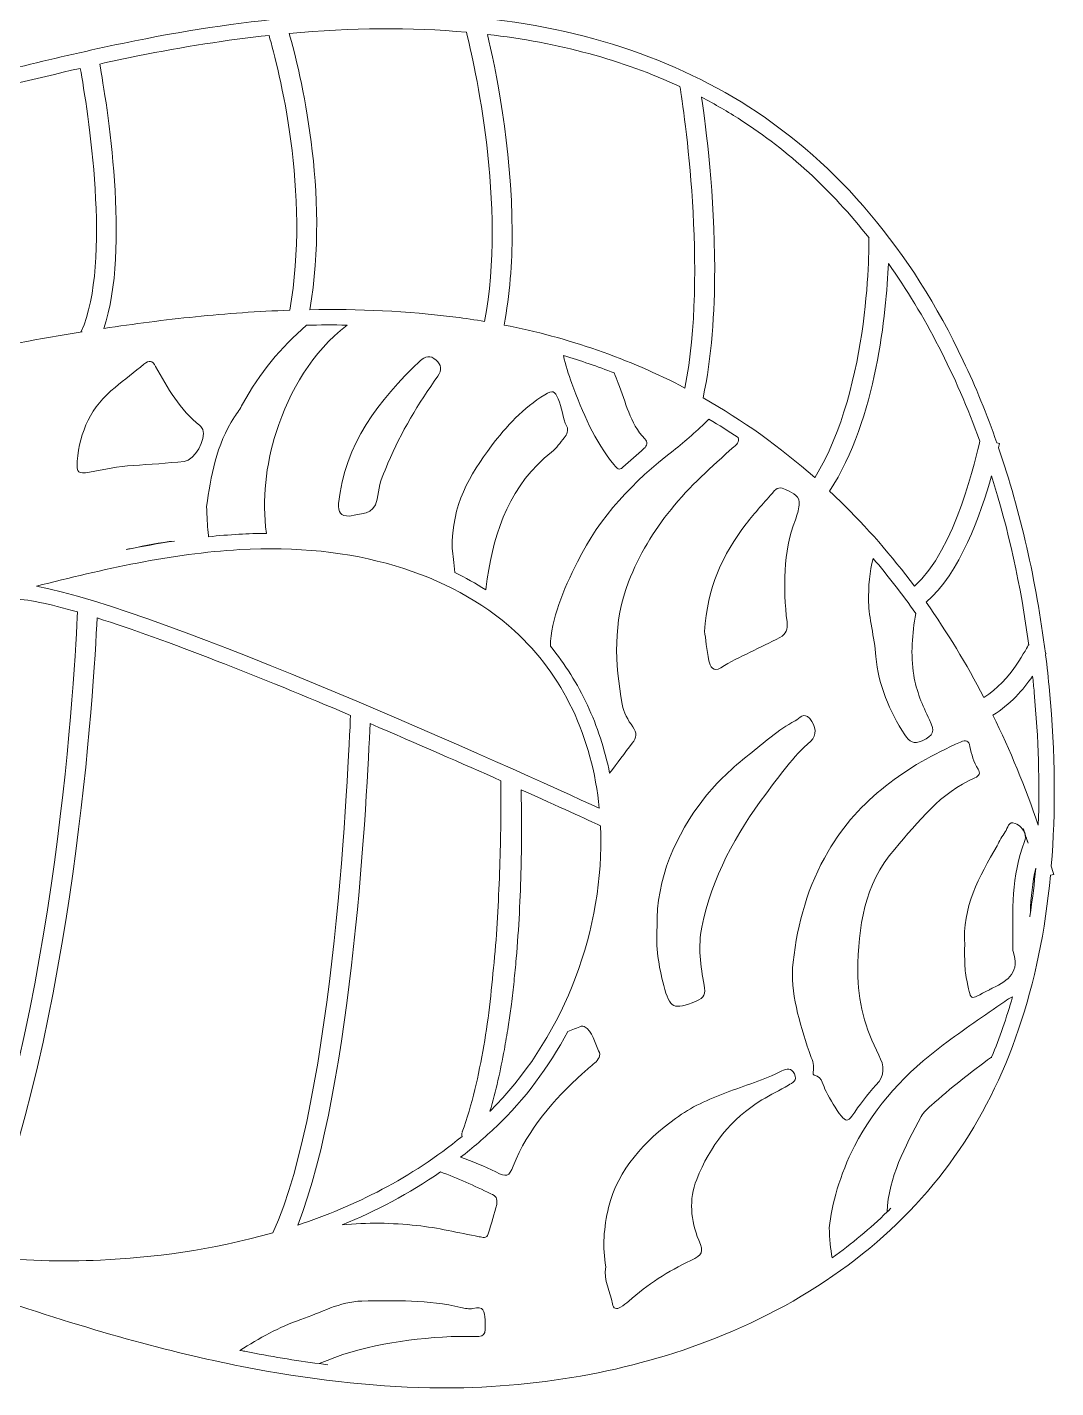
# Model space of a CAD drawing. Extents: x 786 to 2215, y -2929 to -71.
# Drawn here: x 1731 to 2215, y -1868 to -1228 of the extents above; entities that cross this region are included whole.
import ezdxf

# ---------------------------------------------------------------- set-up
doc = ezdxf.new("R2010")
doc.units = 0
doc.header["$MEASUREMENT"] = 0
doc.layers.add('Layer 1', color=7, linetype='Continuous')

# ---------------------------------------------------------------- blocks, each defined once
blk = doc.blocks.new('block 2')
at = {"layer": 'Layer 1', "lineweight": 0}
for points, knots in [([(2212.38, -1540.5), (2211.85, -1534.79), (2211.24, -1529.1), (2210.53, -1523.45), (2210.53, -1523.43), (2210.53, -1523.43), (2210.53, -1523.42), (2210.66, -1523.15), (2210.74, -1522.98), (2210.78, -1522.91), (2210.78, -1522.91), (2210.44, -1522.74), (2210.44, -1522.74), (2208.29, -1505.78), (2205.37, -1489.13), (2201.68, -1472.97), (2197.99, -1456.82), (2193.55, -1441.14), (2188.4, -1426.14), (2188.65, -1424.99), (2188.8, -1424.26), (2188.84, -1424.03), (2188.84, -1424.03), (2187.58, -1423.78), (2187.58, -1423.78), (2182.89, -1410.33), (2177.62, -1397.43), (2171.81, -1385.18), (2147.06, -1333), (2113.09, -1292.8), (2070.84, -1265.7), (2032.15, -1240.9), (1985.15, -1226.41), (1931.11, -1222.63), (1886.88, -1219.55), (1836.68, -1223.59), (1781.9, -1234.65), (1751.09, -1240.88), (1720.04, -1248.7), (1690, -1256.26), (1666.38, -1262.22), (1642.45, -1268.23), (1618.33, -1273.56), (1618.33, -1273.56), (1627.97, -1180.54), (1627.97, -1180.54), (1674.06, -1181.06), (1720.99, -1176.71), (1765.79, -1163.22), (1809.64, -1150.02), (1849.82, -1127.45), (1881.99, -1097.93), (1889.88, -1090.72), (1897.16, -1083.14), (1903.83, -1075.28), (1919.04, -1076.34), (1929.44, -1076.64), (1930.95, -1076.68), (1932.86, -1076.75), (1934.76, -1075.94), (1936.07, -1074.49), (1937.37, -1073.03), (1937.98, -1071.09), (1937.73, -1069.16), (1937.3, -1065.92), (1936.8, -1062.66), (1936.23, -1059.44), (1934.83, -1051.62), (1932.98, -1043.87), (1930.67, -1036.2), (1931.78, -1034.18), (1932.83, -1032.14), (1933.86, -1030.09), (1933.98, -1029.99), (1934.07, -1029.91), (1934.12, -1029.87), (1934.12, -1029.87), (1934.02, -1029.75), (1934.02, -1029.75), (1940.97, -1015.77), (1946.24, -1001.27), (1949.69, -986.43), (1964.99, -920.55), (1944.61, -846.85), (1896.51, -794.09), (1851.29, -744.52), (1784.21, -714.64), (1712.44, -712.14), (1705.93, -711.91), (1699.11, -711.83), (1692.52, -711.77), (1668.15, -711.51), (1643.27, -711.23), (1622.65, -703.78), (1622.65, -703.78), (1622.65, -566.07), (1622.65, -566.07), (1642.61, -550.76), (1666.27, -540.43), (1689.15, -531.19), (1689.26, -531.23), (1689.35, -531.27), (1689.46, -531.31), (1696.58, -534.17), (1703.61, -535.43), (1710.53, -535.43), (1723.45, -535.43), (1735.95, -531), (1747.79, -524.26), (1747.96, -524.29), (1748.12, -524.33), (1748.3, -524.36), (1748.3, -524.36), (1748.38, -523.92), (1748.38, -523.92), (1767.15, -513.08), (1784.25, -496.46), (1798.65, -482.45), (1806.15, -475.16), (1813.25, -468.26), (1819.52, -463.16), (1829.63, -454.93), (1840.73, -447.95), (1852.49, -440.56), (1875.94, -425.82), (1900.2, -410.58), (1920.75, -383.06), (1929.28, -371.63), (1932.25, -359.94), (1929.56, -348.32), (1925.95, -332.74), (1912.99, -320.97), (1903.68, -314.27), (1904.54, -313.71), (1905.4, -313.16), (1906.29, -312.65), (1909.57, -310.62), (1913.06, -308.88), (1916.6, -307.19), (1923.71, -303.91), (1931.26, -301.39), (1939.02, -299.7), (1940.95, -299.18), (1942.92, -298.92), (1944.89, -298.57), (1944.89, -298.57), (1947.84, -298.05), (1947.84, -298.05), (1948.82, -297.88), (1949.82, -297.83), (1950.82, -297.71), (1951.92, -297.6), (1953.04, -297.47), (1954.15, -297.36), (1954.15, -297.36), (1954.16, -297.55), (1954.16, -297.55), (1957.38, -297.33), (1960.59, -297.08), (1963.82, -296.84), (1965.51, -296.79), (1967.2, -296.88), (1968.89, -296.92), (1970.94, -297.01), (1972.9, -297.01), (1975.01, -297.16), (1975.01, -297.16), (1987.72, -298.01), (1987.72, -298.01), (2004.67, -299.1), (2021.66, -300.08), (2038.69, -300.22), (2047.21, -300.29), (2055.74, -300.16), (2064.25, -299.45), (2072.72, -298.72), (2081.29, -297.51), (2089.23, -294.47), (2081.03, -296.69), (2072.56, -297.03), (2064.16, -296.92), (2055.76, -296.77), (2047.35, -296.07), (2038.98, -295.16), (2030.87, -294.28), (2022.77, -293.21), (2014.69, -292.02), (2023.03, -291.05), (2031.35, -289.97), (2039.65, -288.69), (2039.65, -288.69), (2046.7, -287.55), (2046.7, -287.55), (2046.7, -287.55), (2053.75, -286.22), (2053.75, -286.22), (2056.09, -285.75), (2058.41, -285.19), (2060.74, -284.67), (2063.05, -284.12), (2065.34, -283.41), (2067.62, -282.78), (2065.26, -283.14), (2062.95, -283.59), (2060.59, -283.87), (2058.22, -284.11), (2055.88, -284.4), (2053.52, -284.6), (2053.52, -284.6), (2046.42, -285.12), (2046.42, -285.12), (2046.42, -285.12), (2039.33, -285.46), (2039.33, -285.46), (2029.85, -285.82), (2020.36, -285.96), (2010.88, -285.94), (2001.4, -285.91), (1991.92, -285.76), (1982.44, -285.52), (1978.94, -285.43), (1975.44, -285.32), (1971.95, -285.2), (1971.25, -285.12), (1970.54, -285.03), (1969.86, -284.94), (1967.66, -284.66), (1965.47, -284.28), (1963.24, -284.22), (1963.24, -284.22), (1956.59, -283.81), (1956.59, -283.81), (1954.36, -283.75), (1952.14, -283.81), (1949.9, -283.81), (1948.78, -283.83), (1947.66, -283.78), (1946.55, -283.86), (1946.55, -283.86), (1943.2, -284.1), (1943.2, -284.1), (1940.97, -284.27), (1938.72, -284.36), (1936.51, -284.71), (1927.57, -285.75), (1918.69, -287.73), (1910.08, -290.69), (1905.79, -292.22), (1901.51, -293.86), (1897.36, -295.88), (1895.39, -296.77), (1893.47, -297.8), (1891.54, -298.85), (1891.45, -298.54), (1891.35, -298.24), (1891.26, -297.92), (1890.34, -294.86), (1889.41, -291.74), (1888.46, -288.53), (1884.32, -274.35), (1876.71, -265.08), (1865.82, -260.97), (1842.81, -252.26), (1813.93, -270.24), (1812.72, -271.01), (1812.72, -271.01), (1812.37, -271.22), (1812.37, -271.22), (1812.37, -271.22), (1812.09, -271.52), (1812.09, -271.52), (1796.88, -286.71), (1763.94, -293.25), (1742.41, -295.96), (1742.41, -295.96), (1742.13, -295.35), (1742.13, -295.35), (1741.55, -295.63), (1740.97, -295.92), (1740.4, -296.21), (1730.89, -297.35), (1723.97, -297.72), (1722.45, -297.79), (1675.04, -291.19), (1642.99, -303.98), (1622.65, -318.74), (1622.65, -318.74), (1622.65, -255.84), (1622.65, -255.84), (1641.74, -248.09), (1657.55, -235.76), (1667.34, -220.62), (1671.6, -214.03), (1672.88, -208.31), (1671.24, -203.13), (1669.59, -197.87), (1665.32, -194.42), (1660.16, -191.68), (1660.16, -191.68), (1660.2, -191.6), (1660.2, -191.6), (1659.87, -191.42), (1658.25, -190.63), (1655.48, -189.44), (1653.75, -188.69), (1651.99, -187.98), (1650.24, -187.27), (1647.22, -186.05), (1644.11, -184.78), (1641.42, -183.41), (1619.66, -172.26), (1613.37, -152.6), (1606.89, -126.05), (1597.53, -87.77), (1559.91, -72.47), (1527.82, -70.9), (1527.82, -70.9), (1527.57, -70.88), (1527.57, -70.88), (1527.57, -70.88), (1527.32, -70.9), (1527.32, -70.9), (1495.23, -72.47), (1457.61, -87.77), (1448.25, -126.05), (1441.77, -152.6), (1435.48, -172.26), (1413.73, -183.41), (1411.04, -184.78), (1407.92, -186.05), (1404.9, -187.27), (1403.14, -187.98), (1401.37, -188.69), (1399.64, -189.45), (1396.88, -190.64), (1395.27, -191.44), (1394.94, -191.6), (1394.94, -191.6), (1394.98, -191.68), (1394.98, -191.68), (1389.83, -194.42), (1385.55, -197.87), (1383.9, -203.13), (1382.26, -208.31), (1383.54, -214.03), (1387.8, -220.62), (1397.59, -235.76), (1413.41, -248.09), (1432.49, -255.84), (1432.49, -255.84), (1432.49, -480.26), (1432.49, -480.26), (1420.28, -494.49), (1408.99, -509.66), (1399.01, -525.82), (1372.04, -569.55), (1357.8, -618.07), (1356.76, -664.35), (1356.76, -664.35), (1356.07, -664.88), (1356.07, -664.88), (1356.17, -665), (1356.4, -665.3), (1356.75, -665.72), (1356.4, -686.11), (1358.62, -706.04), (1363.44, -724.92), (1363.5, -725.14), (1363.56, -725.35), (1363.61, -725.56), (1367.84, -741.87), (1373.98, -757.4), (1382.13, -771.71), (1389.24, -784.21), (1397.54, -795.52), (1406.64, -805.75), (1397.89, -810.17), (1389.2, -815.43), (1382.13, -822.75), (1374.58, -830.58), (1371.16, -841.87), (1371.94, -856.3), (1372.14, -859.92), (1372.54, -863.51), (1372.93, -866.96), (1373.36, -870.66), (1373.75, -874.15), (1373.9, -877.63), (1373.93, -878.3), (1373.9, -878.82), (1373.83, -879.19), (1373.62, -879.13), (1373.36, -879.03), (1373.02, -878.9), (1344.09, -866.73), (1316.31, -845.11), (1298.76, -821.07), (1298.48, -820.69), (1298.15, -820.17), (1297.78, -819.57), (1295.28, -815.68), (1291.49, -809.78), (1285.48, -808.89), (1282.52, -808.45), (1279.56, -809.34), (1277.14, -811.4), (1273.93, -814.15), (1272.91, -818), (1272.36, -820.07), (1267.57, -838.17), (1265.73, -856.77), (1266.87, -875.42), (1243.59, -889.01), (1217.31, -905.32), (1194.27, -927.05), (1153.59, -965.38), (1127.53, -1011.16), (1118.92, -1059.44), (1118.34, -1062.65), (1117.84, -1065.91), (1117.41, -1069.16), (1117.16, -1071.09), (1117.77, -1073.03), (1119.08, -1074.49), (1120.38, -1075.94), (1122.24, -1076.75), (1124.2, -1076.68), (1125.51, -1076.64), (1133.34, -1076.42), (1145.15, -1075.7), (1115.65, -1128.45), (1103.38, -1189.93), (1111.81, -1248.65), (1119.9, -1305.1), (1147.09, -1359.27), (1190.47, -1405.27), (1192.2, -1407.12), (1193.99, -1408.95), (1195.77, -1410.77), (1181.26, -1407.46), (1143.18, -1400.59), (1094.16, -1405.74), (1057.96, -1409.56), (1023.39, -1419.23), (991.44, -1434.49), (960.57, -1449.23), (932.1, -1469.21), (906.5, -1494.13), (906.5, -1494.13), (903.92, -1493.87), (903.92, -1493.87), (903.88, -1494.15), (903.78, -1495.19), (903.66, -1496.91), (897.13, -1503.41), (890.79, -1510.22), (884.64, -1517.36), (855.72, -1550.95), (833.09, -1587.06), (817.21, -1624.47), (817.21, -1624.47), (814.67, -1624.6), (814.67, -1624.6), (814.69, -1624.97), (814.78, -1626.7), (815.09, -1629.57), (793.75, -1681.96), (785.56, -1736.77), (791.67, -1790.65), (793.33, -1805.42), (796.06, -1820.03), (799.82, -1834.42), (799.82, -1834.42), (798.78, -1835.35), (798.78, -1835.35), (798.82, -1835.41), (799.46, -1836.1), (800.58, -1837.28), (809.14, -1868.91), (822.69, -1899.54), (841, -1928.84), (859.31, -1958.13), (882.37, -1986.08), (909.99, -2012.35), (909.99, -2012.35), (909.19, -2013.84), (909.19, -2013.84), (909.55, -2014.03), (911.36, -2015), (914.4, -2016.49), (921.88, -2023.44), (929.69, -2030.29), (937.82, -2036.98), (945.94, -2043.69), (954.38, -2050.26), (963.14, -2056.7), (1009.24, -2090.62), (1060.86, -2115.49), (1117.54, -2131.18), (1117.54, -2131.18), (1117.65, -2133.04), (1117.65, -2133.04), (1118, -2133.01), (1119.78, -2132.91), (1122.79, -2132.6), (1122.8, -2132.6), (1122.82, -2132.61), (1122.83, -2132.61), (1169.43, -2144.97), (1219.42, -2151.19), (1272.55, -2151.19), (1272.55, -2151.19), (1274.16, -2151.19), (1274.16, -2151.19), (1338.43, -2151.03), (1395.51, -2141.84), (1438.03, -2132.75), (1441.32, -2230.11), (1442.71, -2317.81), (1442.1, -2390.07), (1418.95, -2418.34), (1403.93, -2452.98), (1402.78, -2497.17), (1402.64, -2502.8), (1402.74, -2508.35), (1403.07, -2513.83), (1403.09, -2514.16), (1403.1, -2514.48), (1403.13, -2514.81), (1405.9, -2557.51), (1422.29, -2595.07), (1439.94, -2623.89), (1445.67, -2705.88), (1460.68, -2770.45), (1474.63, -2815.21), (1497, -2886.94), (1520.99, -2924.01), (1522.01, -2925.56), (1522.01, -2925.57), (1522.02, -2925.58), (1522.02, -2925.58), (1522.06, -2925.64), (1522.09, -2925.68), (1522.13, -2925.72), (1522.33, -2926.01), (1522.54, -2926.28), (1522.78, -2926.52), (1522.84, -2926.58), (1522.9, -2926.64), (1522.95, -2926.7), (1523.24, -2926.98), (1523.55, -2927.22), (1523.88, -2927.45), (1523.9, -2927.46), (1523.91, -2927.47), (1523.92, -2927.47), (1523.98, -2927.51), (1524.03, -2927.54), (1524.08, -2927.57), (1524.27, -2927.69), (1524.46, -2927.79), (1524.66, -2927.89), (1524.76, -2927.94), (1524.87, -2927.98), (1524.97, -2928.03), (1525.13, -2928.1), (1525.31, -2928.17), (1525.47, -2928.22), (1525.6, -2928.26), (1525.72, -2928.3), (1525.84, -2928.34), (1526, -2928.38), (1526.17, -2928.41), (1526.33, -2928.45), (1526.47, -2928.46), (1526.59, -2928.5), (1526.71, -2928.51), (1526.93, -2928.54), (1527.15, -2928.55), (1527.37, -2928.55), (1527.44, -2928.55), (1527.5, -2928.57), (1527.57, -2928.57), (1527.86, -2928.57), (1528.16, -2928.55), (1528.45, -2928.51), (1528.54, -2928.5), (1528.64, -2928.47), (1528.73, -2928.46), (1528.93, -2928.42), (1529.13, -2928.38), (1529.33, -2928.33), (1529.42, -2928.3), (1529.53, -2928.26), (1529.62, -2928.23), (1529.82, -2928.17), (1530.01, -2928.1), (1530.21, -2928.02), (1530.29, -2927.98), (1530.37, -2927.94), (1530.46, -2927.9), (1530.67, -2927.79), (1530.89, -2927.67), (1531.09, -2927.55), (1531.13, -2927.53), (1531.18, -2927.51), (1531.22, -2927.49), (1531.23, -2927.47), (1531.23, -2927.46), (1531.25, -2927.45), (1531.58, -2927.23), (1531.9, -2926.98), (1532.19, -2926.69), (1532.19, -2926.69), (1532.35, -2926.53), (1532.35, -2926.53), (1532.59, -2926.28), (1532.83, -2926), (1533.03, -2925.7), (1533.06, -2925.66), (1533.08, -2925.64), (1533.11, -2925.6), (1533.12, -2925.58), (1533.14, -2925.57), (1533.14, -2925.56), (1534.15, -2924.01), (1558.14, -2886.94), (1580.51, -2815.21), (1580.98, -2813.71), (1581.46, -2812.18), (1581.92, -2810.63), (1591.54, -2835.21), (1596.48, -2864.32), (1585.31, -2892.1), (1585.31, -2892.1), (1574.49, -2918.98), (1574.49, -2918.98), (1574.49, -2918.98), (1591.59, -2895.58), (1591.59, -2895.58), (1620.56, -2855.91), (1613.64, -2801.05), (1597.5, -2762.94), (1596.9, -2761.51), (1596.28, -2760.1), (1595.64, -2758.69), (1610.46, -2693.45), (1621.95, -2604.9), (1616, -2496.3), (1614.57, -2470.34), (1613.64, -2439.9), (1613.2, -2405.64), (1635.45, -2395.75), (1657.45, -2388.12), (1676.58, -2382.05), (1696.7, -2375.67), (1718, -2370.53), (1738.62, -2365.56), (1770.16, -2357.97), (1802.78, -2350.12), (1832.69, -2337.48), (1861.59, -2325.26), (1890.24, -2306.28), (1915.36, -2282.89), (1915.36, -2282.89), (1915.41, -2282.83), (1915.41, -2282.83), (1916.04, -2282.5), (1916.67, -2282.18), (1917.28, -2281.85), (1917.28, -2281.85), (1917, -2281.36), (1917, -2281.36), (1923.38, -2275.35), (1929.53, -2269.04), (1935.39, -2262.49), (1992.91, -2198.16), (2003.02, -2117.09), (1964.75, -2044.13), (1964.75, -2044.13), (1964.75, -2044.12), (1964.73, -2044.12), (1964.79, -2043.89), (1964.81, -2043.73), (1964.83, -2043.67), (1964.83, -2043.67), (1964.47, -2043.6), (1964.47, -2043.6), (1958.97, -2033.19), (1952.48, -2022.95), (1945.01, -2012.94), (1918.96, -1978.06), (1886.69, -1949.62), (1850.34, -1928.93), (1850.34, -1928.93), (1850.34, -1928.93), (1850.33, -1928.93), (1850.29, -1928.76), (1850.26, -1928.63), (1850.25, -1928.56), (1850.25, -1928.56), (1849.86, -1928.66), (1849.86, -1928.66), (1849.86, -1928.65), (1849.85, -1928.65), (1849.85, -1928.65), (1820.89, -1912.23), (1789.32, -1900.73), (1756.25, -1894.79), (1753.09, -1894.23), (1749.93, -1893.71), (1746.78, -1893.23), (1746.23, -1893.02), (1745.53, -1892.81), (1744.69, -1892.67), (1743.84, -1892.54), (1743.09, -1892.54), (1742.5, -1892.58), (1704.93, -1887.23), (1666.58, -1887.18), (1628.25, -1889.47), (1629.94, -1859.55), (1631.72, -1830.32), (1633.56, -1802), (1634.66, -1802.29), (1635.74, -1802.56), (1636.77, -1802.82), (1640.62, -1803.8), (1644.38, -1804.09), (1648.03, -1804.38), (1651.34, -1804.63), (1654.46, -1804.87), (1657.51, -1805.61), (1659.18, -1805.99), (1660.86, -1806.43), (1662.49, -1806.91), (1662.49, -1806.91), (1662.68, -1806.26), (1662.68, -1806.26), (1662.68, -1806.26), (1662.53, -1806.91), (1662.53, -1806.91), (1673.01, -1809.8), (1683.62, -1813.92), (1693.9, -1817.9), (1700.64, -1820.51), (1707.61, -1823.21), (1714.46, -1825.53), (1761.2, -1841.32), (1797.54, -1851.42), (1832.26, -1858.28), (1863.62, -1864.49), (1892.55, -1867.76), (1920.71, -1868.32), (1923.18, -1868.36), (1925.63, -1868.39), (1928.08, -1868.39), (1974.08, -1868.39), (2019.15, -1859.83), (2058.9, -1843.5), (2104.76, -1824.67), (2142.38, -1795.65), (2167.74, -1759.56), (2192.85, -1723.81), (2207.92, -1679.51), (2212.84, -1627.25), (2212.84, -1627.25), (2214.34, -1626.84), (2214.34, -1626.84), (2213.97, -1625.55), (2213.59, -1624.25), (2213.21, -1622.98), (2215.34, -1597.34), (2215.07, -1569.84), (2212.38, -1540.5)], [0, 0, 0, 0, 1, 1, 1, 2, 2, 2, 3, 3, 3, 4, 4, 4, 5, 5, 5, 6, 6, 6, 7, 7, 7, 8, 8, 8, 9, 9, 9, 10, 10, 10, 11, 11, 11, 12, 12, 12, 13, 13, 13, 14, 14, 14, 15, 15, 15, 16, 16, 16, 17, 17, 17, 18, 18, 18, 19, 19, 19, 20, 20, 20, 21, 21, 21, 22, 22, 22, 23, 23, 23, 24, 24, 24, 25, 25, 25, 26, 26, 26, 27, 27, 27, 28, 28, 28, 29, 29, 29, 30, 30, 30, 31, 31, 31, 32, 32, 32, 33, 33, 33, 34, 34, 34, 35, 35, 35, 36, 36, 36, 37, 37, 37, 38, 38, 38, 39, 39, 39, 40, 40, 40, 41, 41, 41, 42, 42, 42, 43, 43, 43, 44, 44, 44, 45, 45, 45, 46, 46, 46, 47, 47, 47, 48, 48, 48, 49, 49, 49, 50, 50, 50, 51, 51, 51, 52, 52, 52, 53, 53, 53, 54, 54, 54, 55, 55, 55, 56, 56, 56, 57, 57, 57, 58, 58, 58, 59, 59, 59, 60, 60, 60, 61, 61, 61, 62, 62, 62, 63, 63, 63, 64, 64, 64, 65, 65, 65, 66, 66, 66, 67, 67, 67, 68, 68, 68, 69, 69, 69, 70, 70, 70, 71, 71, 71, 72, 72, 72, 73, 73, 73, 74, 74, 74, 75, 75, 75, 76, 76, 76, 77, 77, 77, 78, 78, 78, 79, 79, 79, 80, 80, 80, 81, 81, 81, 82, 82, 82, 83, 83, 83, 84, 84, 84, 85, 85, 85, 86, 86, 86, 87, 87, 87, 88, 88, 88, 89, 89, 89, 90, 90, 90, 91, 91, 91, 92, 92, 92, 93, 93, 93, 94, 94, 94, 95, 95, 95, 96, 96, 96, 97, 97, 97, 98, 98, 98, 99, 99, 99, 100, 100, 100, 101, 101, 101, 102, 102, 102, 103, 103, 103, 104, 104, 104, 105, 105, 105, 106, 106, 106, 107, 107, 107, 108, 108, 108, 109, 109, 109, 110, 110, 110, 111, 111, 111, 112, 112, 112, 113, 113, 113, 114, 114, 114, 115, 115, 115, 116, 116, 116, 117, 117, 117, 118, 118, 118, 119, 119, 119, 120, 120, 120, 121, 121, 121, 122, 122, 122, 123, 123, 123, 124, 124, 124, 125, 125, 125, 126, 126, 126, 127, 127, 127, 128, 128, 128, 129, 129, 129, 130, 130, 130, 131, 131, 131, 132, 132, 132, 133, 133, 133, 134, 134, 134, 135, 135, 135, 136, 136, 136, 137, 137, 137, 138, 138, 138, 139, 139, 139, 140, 140, 140, 141, 141, 141, 142, 142, 142, 143, 143, 143, 144, 144, 144, 145, 145, 145, 146, 146, 146, 147, 147, 147, 148, 148, 148, 149, 149, 149, 150, 150, 150, 151, 151, 151, 152, 152, 152, 153, 153, 153, 154, 154, 154, 155, 155, 155, 156, 156, 156, 157, 157, 157, 158, 158, 158, 159, 159, 159, 160, 160, 160, 161, 161, 161, 162, 162, 162, 163, 163, 163, 164, 164, 164, 165, 165, 165, 166, 166, 166, 167, 167, 167, 168, 168, 168, 169, 169, 169, 170, 170, 170, 171, 171, 171, 172, 172, 172, 173, 173, 173, 174, 174, 174, 175, 175, 175, 176, 176, 176, 177, 177, 177, 178, 178, 178, 179, 179, 179, 180, 180, 180, 181, 181, 181, 182, 182, 182, 183, 183, 183, 184, 184, 184, 185, 185, 185, 186, 186, 186, 187, 187, 187, 188, 188, 188, 189, 189, 189, 190, 190, 190, 191, 191, 191, 192, 192, 192, 193, 193, 193, 194, 194, 194, 195, 195, 195, 196, 196, 196, 197, 197, 197, 198, 198, 198, 199, 199, 199, 200, 200, 200, 201, 201, 201, 202, 202, 202, 203, 203, 203, 204, 204, 204, 205, 205, 205, 206, 206, 206, 207, 207, 207, 208, 208, 208, 209, 209, 209, 210, 210, 210, 211, 211, 211, 212, 212, 212, 213, 213, 213, 214, 214, 214, 215, 215, 215, 216, 216, 216, 217, 217, 217, 218, 218, 218, 219, 219, 219, 220, 220, 220, 221, 221, 221, 222, 222, 222, 223, 223, 223, 224, 224, 224, 225, 225, 225, 226, 226, 226, 227, 227, 227, 228, 228, 228, 229, 229, 229, 230, 230, 230, 231, 231, 231, 232, 232, 232, 233, 233, 233, 234, 234, 234, 235, 235, 235, 236, 236, 236, 237, 237, 237, 238, 238, 238, 239, 239, 239, 240, 240, 240, 241, 241, 241, 242, 242, 242, 243, 243, 243, 244, 244, 244, 245, 245, 245, 246, 246, 246, 247, 247, 247, 248, 248, 248, 249, 249, 249, 250, 250, 250, 251, 251, 251, 252, 252, 252, 253, 253, 253, 254, 254, 254, 255, 255, 255, 256, 256, 256, 257, 257, 257, 258, 258, 258, 258]), ([(1937.94, -1230.59), (1937.94, -1230.59), (1937.96, -1230.59), (1937.96, -1230.59), (1941.5, -1244.84), (1956.98, -1312.36), (1946.51, -1366.67), (1942.01, -1365.91), (1937.48, -1365.25), (1932.9, -1364.66), (1909.98, -1361.75), (1887.01, -1360.75), (1864.3, -1361.15), (1873.71, -1305.73), (1859.74, -1249.38), (1854.5, -1231.16), (1884.14, -1228.46), (1911.97, -1228.27), (1937.94, -1230.59)], [0, 0, 0, 0, 1, 1, 1, 2, 2, 2, 3, 3, 3, 4, 4, 4, 5, 5, 5, 6, 6, 6, 6]), ([(1783.33, -1241.75), (1804.67, -1237.44), (1825.26, -1234.23), (1845.04, -1232.1), (1849.57, -1247.65), (1864.71, -1306.13), (1854.78, -1361.4), (1839.86, -1361.89), (1825.06, -1362.97), (1810.44, -1364.45), (1795.83, -1365.94), (1781.41, -1367.83), (1767.24, -1369.99), (1767.24, -1369.99), (1767.23, -1369.99), (1767.23, -1369.99), (1780.04, -1332.83), (1768.63, -1263.44), (1765.34, -1245.56), (1771.35, -1244.24), (1777.34, -1242.96), (1783.33, -1241.75)], [0, 0, 0, 0, 1, 1, 1, 2, 2, 2, 3, 3, 3, 4, 4, 4, 5, 5, 5, 6, 6, 6, 7, 7, 7, 7]), ([(2038.45, -1256.2), (2040.15, -1266.76), (2051.66, -1342.61), (2040.78, -1397.99), (2014.41, -1384.18), (1986, -1374.28), (1955.68, -1368.34), (1958.41, -1354.16), (1959.47, -1339.27), (1959.47, -1324.68), (1959.47, -1284.32), (1951.34, -1246.22), (1947.81, -1231.6), (1981.27, -1235.49), (2011.52, -1243.68), (2038.45, -1256.2)], [0, 0, 0, 0, 1, 1, 1, 2, 2, 2, 3, 3, 3, 4, 4, 4, 5, 5, 5, 5]), ([(1676.17, -1267.2), (1681.37, -1265.9), (1686.57, -1264.59), (1691.77, -1263.28), (1712.9, -1257.97), (1734.54, -1252.51), (1756.22, -1247.6), (1756.22, -1247.6), (1756.22, -1247.6), (1756.23, -1247.6), (1759.56, -1266.16), (1771.29, -1338.99), (1756.69, -1371.37), (1756.69, -1371.37), (1757.11, -1371.57), (1757.11, -1371.57), (1737.01, -1374.81), (1717.5, -1378.51), (1698.79, -1382.2), (1692.37, -1383.46), (1685.93, -1384.66), (1679.5, -1385.87), (1677.55, -1386.23), (1675.61, -1386.61), (1673.66, -1386.96), (1672.03, -1387.27), (1670.39, -1387.58), (1668.75, -1387.87), (1687.98, -1345.57), (1679.16, -1284.29), (1676.16, -1267.2), (1676.17, -1267.2), (1676.17, -1267.2), (1676.17, -1267.2)], [0, 0, 0, 0, 1, 1, 1, 2, 2, 2, 3, 3, 3, 4, 4, 4, 5, 5, 5, 6, 6, 6, 7, 7, 7, 8, 8, 8, 9, 9, 9, 10, 10, 10, 11, 11, 11, 11]), ([(2048.67, -1261.23), (2054.96, -1264.49), (2061.04, -1268.02), (2066.93, -1271.8), (2089.5, -1286.28), (2109.79, -1305.01), (2127.47, -1327.35), (2127.47, -1327.35), (2127.41, -1327.35), (2127.41, -1327.35), (2127.42, -1328.06), (2128.4, -1397.28), (2101.92, -1440.17), (2101.91, -1440.16), (2101.91, -1440.16), (2101.91, -1440.16), (2085.49, -1425.66), (2067.94, -1413.14), (2049.34, -1402.64), (2053.39, -1383.62), (2054.8, -1362.37), (2054.8, -1341.99), (2054.8, -1307.54), (2050.76, -1275.58), (2048.66, -1261.23), (2048.67, -1261.23), (2048.67, -1261.23), (2048.67, -1261.23)], [0, 0, 0, 0, 1, 1, 1, 2, 2, 2, 3, 3, 3, 4, 4, 4, 5, 5, 5, 6, 6, 6, 7, 7, 7, 8, 8, 8, 9, 9, 9, 9]), ([(2179.55, -1422.92), (2179.55, -1422.92), (2179.55, -1422.93), (2179.55, -1422.93), (2178.23, -1429.15), (2168.06, -1474.38), (2148.8, -1491.25), (2138.03, -1476.82), (2126.35, -1463.43), (2113.85, -1451.24), (2112.21, -1449.64), (2110.57, -1448.07), (2108.91, -1446.52), (2130.99, -1412.04), (2135.61, -1362.28), (2136.53, -1339.42), (2153.82, -1363.76), (2168.28, -1391.81), (2179.55, -1422.92)], [0, 0, 0, 0, 1, 1, 1, 2, 2, 2, 3, 3, 3, 4, 4, 4, 5, 5, 5, 6, 6, 6, 6]), ([(1848.43, -1418.84), (1843.39, -1434.54), (1841.84, -1450.27), (1843.78, -1466.38), (1839.53, -1466.42), (1835.23, -1466.54), (1830.89, -1466.79), (1826.12, -1467.06), (1821.36, -1467.46), (1816.6, -1467.95), (1816.54, -1467.28), (1816.46, -1466.63), (1816.39, -1465.98), (1816.02, -1462.38), (1815.95, -1458.75), (1815.66, -1453.67), (1817.8, -1439.92), (1819.99, -1424.78), (1828.83, -1411.61), (1830.14, -1409.64), (1831.46, -1407.66), (1832.58, -1405.58), (1840.46, -1391), (1850.74, -1378.9), (1862.62, -1368.43), (1868.98, -1368.3), (1875.38, -1368.27), (1881.77, -1368.38), (1865.22, -1381.44), (1854.91, -1398.63), (1848.43, -1418.84)], [0, 0, 0, 0, 1, 1, 1, 2, 2, 2, 3, 3, 3, 4, 4, 4, 5, 5, 5, 6, 6, 6, 7, 7, 7, 8, 8, 8, 9, 9, 9, 10, 10, 10, 10]), ([(1916.16, -1385.22), (1918.52, -1383), (1920.98, -1382.33), (1923.67, -1384.81), (1926.16, -1387.11), (1926.44, -1389.53), (1924.48, -1392.34), (1915.43, -1405.31), (1907.09, -1418.68), (1901.02, -1433.35), (1899.21, -1437.74), (1897.12, -1442.09), (1896.56, -1446.79), (1895.28, -1457.63), (1891.63, -1456.4), (1882.86, -1458.25), (1878.82, -1458.36), (1877.39, -1456.4), (1877.81, -1452.3), (1880.77, -1424.31), (1896.63, -1403.72), (1916.16, -1385.22)], [0, 0, 0, 0, 1, 1, 1, 2, 2, 2, 3, 3, 3, 4, 4, 4, 5, 5, 5, 6, 6, 6, 7, 7, 7, 7]), ([(1781.08, -1434.43), (1774.13, -1434.87), (1767.35, -1436.36), (1760.52, -1437.56), (1755.07, -1438.52), (1754.38, -1437.91), (1754.79, -1432.44), (1755.95, -1418.43), (1761.41, -1406.6), (1772.56, -1397.68), (1777.1, -1394.04), (1781.7, -1390.45), (1786.2, -1386.74), (1788.6, -1384.75), (1790.09, -1384.89), (1791.68, -1387.82), (1797.23, -1398.1), (1803.17, -1408.15), (1812.45, -1415.67), (1813.03, -1416.15), (1813.59, -1416.82), (1813.86, -1417.51), (1815.59, -1422.13), (1810.07, -1431.96), (1805.13, -1432.5), (1797.14, -1433.38), (1789.11, -1433.93), (1781.08, -1434.43)], [0, 0, 0, 0, 1, 1, 1, 2, 2, 2, 3, 3, 3, 4, 4, 4, 5, 5, 5, 6, 6, 6, 7, 7, 7, 8, 8, 8, 9, 9, 9, 9]), ([(1983.63, -1382.7), (1991.75, -1385.13), (1999.71, -1387.86), (2007.5, -1390.89), (2008.07, -1392.46), (2008.67, -1394.05), (2009.33, -1395.63), (2012.99, -1404.62), (2014.76, -1414.54), (2021.92, -1421.88), (2023.37, -1423.38), (2023.04, -1425.1), (2021.52, -1426.47), (2018.25, -1429.44), (2014.93, -1432.37), (2011.63, -1435.3), (2009.7, -1437.02), (2008.74, -1435.7), (2007.52, -1434.19), (1998.16, -1422.8), (1992.64, -1409.52), (1987.54, -1395.83), (1985.93, -1391.49), (1984.65, -1387.11), (1983.63, -1382.7)], [0, 0, 0, 0, 1, 1, 1, 2, 2, 2, 3, 3, 3, 4, 4, 4, 5, 5, 5, 6, 6, 6, 7, 7, 7, 8, 8, 8, 8]), ([(1985.2, -1416.09), (1986.13, -1417.88), (1985.23, -1419.85), (1984, -1421.37), (1982.12, -1423.7), (1980.38, -1426.28), (1978.06, -1428.11), (1958.77, -1443.35), (1951.22, -1464.53), (1947.72, -1487.73), (1947.46, -1489.45), (1947.22, -1491.17), (1947.01, -1492.89), (1942.36, -1489.94), (1937.5, -1487.23), (1932.43, -1484.75), (1931.99, -1480.49), (1931.59, -1476.56), (1931.27, -1473.43), (1930.93, -1453.05), (1939.57, -1438.73), (1949.7, -1425.26), (1956.72, -1415.93), (1964.69, -1407.46), (1974.87, -1401.16), (1978.7, -1398.79), (1979.47, -1399.37), (1981.15, -1403.05), (1983.07, -1407.27), (1983.1, -1411.96), (1985.2, -1416.09)], [0, 0, 0, 0, 1, 1, 1, 2, 2, 2, 3, 3, 3, 4, 4, 4, 5, 5, 5, 6, 6, 6, 7, 7, 7, 8, 8, 8, 9, 9, 9, 10, 10, 10, 10]), ([(2011.28, -1546.77), (2012, -1550.71), (2013.92, -1554.24), (2016.28, -1557.41), (2018.35, -1560.19), (2018.03, -1562.46), (2016.02, -1565.07), (2012.43, -1569.76), (2008.87, -1574.48), (2005.36, -1579.24), (2003.07, -1567.9), (1999.55, -1557.15), (1994.88, -1547.13), (1990.22, -1537.12), (1984.39, -1527.85), (1977.49, -1519.5), (1977.68, -1506.53), (1983.55, -1493.14), (1990.19, -1479.76), (2000.8, -1458.41), (2016.65, -1441.85), (2035.21, -1427.5), (2041.16, -1422.9), (2046.66, -1417.82), (2052.11, -1412.68), (2056.75, -1415.43), (2061.34, -1418.32), (2065.84, -1421.34), (2066.56, -1423.41), (2065.13, -1424.53), (2063.77, -1425.73), (2053.35, -1434.91), (2043.01, -1444.22), (2034.28, -1455.07), (2025.96, -1465.4), (2019.21, -1476.46), (2014.29, -1489.11), (2006.85, -1508.32), (2007.76, -1527.33), (2011.28, -1546.77)], [0, 0, 0, 0, 1, 1, 1, 2, 2, 2, 3, 3, 3, 4, 4, 4, 5, 5, 5, 6, 6, 6, 7, 7, 7, 8, 8, 8, 9, 9, 9, 10, 10, 10, 11, 11, 11, 12, 12, 12, 13, 13, 13, 13]), ([(2202.66, -1519.02), (2202.66, -1519.02), (2202.37, -1518.88), (2202.37, -1518.88), (2202.29, -1519.06), (2194.13, -1535.8), (2181.5, -1543.56), (2173.3, -1527.79), (2164.21, -1512.83), (2154.29, -1498.81), (2170.12, -1485.43), (2180.13, -1457.03), (2185.1, -1439.31), (2192.98, -1464.25), (2198.89, -1490.93), (2202.66, -1519.02)], [0, 0, 0, 0, 1, 1, 1, 2, 2, 2, 3, 3, 3, 4, 4, 4, 5, 5, 5, 5]), ([(2088.83, -1508.05), (2089.23, -1511.61), (2088.62, -1513.62), (2085.46, -1515.32), (2076.3, -1520.28), (2066.57, -1524.12), (2057.69, -1529.62), (2054.11, -1531.85), (2052.64, -1529.01), (2052.11, -1526.29), (2051.07, -1521.04), (2050.51, -1515.68), (2050.04, -1512.5), (2051.22, -1492.07), (2058.58, -1476.22), (2069.59, -1461.9), (2073.72, -1456.54), (2078.41, -1451.6), (2082.79, -1446.42), (2084.7, -1444.15), (2086.86, -1445.02), (2088.79, -1446.02), (2091.68, -1447.5), (2095.16, -1448.84), (2094.6, -1453.09), (2094.29, -1455.42), (2093.61, -1457.73), (2092.79, -1459.93), (2086.89, -1475.6), (2087.02, -1491.8), (2088.83, -1508.05)], [0, 0, 0, 0, 1, 1, 1, 2, 2, 2, 3, 3, 3, 4, 4, 4, 5, 5, 5, 6, 6, 6, 7, 7, 7, 8, 8, 8, 9, 9, 9, 10, 10, 10, 10]), ([(1735.55, -1491.24), (1766.88, -1483.26), (1799.01, -1475.86), (1831.3, -1474.02), (1884.2, -1470.98), (1930.11, -1484.58), (1960.61, -1512.29), (1983.3, -1532.9), (1997.2, -1562.17), (2000.49, -1595.71), (1963.1, -1578.52), (1794.73, -1502.01), (1735.55, -1491.24)], [0, 0, 0, 0, 1, 1, 1, 2, 2, 2, 3, 3, 3, 4, 4, 4, 4]), ([(1800.59, -1469.98), (1792.94, -1471.13), (1785.33, -1472.49), (1777.75, -1474.01), (1778.63, -1473.82), (1779.51, -1473.62), (1780.4, -1473.45), (1787.06, -1472.14), (1793.67, -1470.6), (1800.59, -1469.98)], [0, 0, 0, 0, 1, 1, 1, 2, 2, 2, 3, 3, 3, 3]), ([(2148.5, -1533.11), (2149.71, -1540.53), (2152.57, -1547.32), (2155.82, -1554.02), (2158.62, -1559.78), (2157.88, -1561.3), (2152.44, -1563.95), (2148.56, -1565.84), (2146.33, -1564.4), (2144.25, -1561.13), (2137.11, -1549.8), (2131.79, -1537.91), (2130.69, -1524.28), (2129.96, -1515.02), (2127.34, -1505.95), (2127.25, -1498.81), (2127.07, -1491.14), (2127.78, -1484.41), (2129.36, -1478.15), (2136.37, -1486.35), (2143.05, -1494.96), (2149.39, -1504.01), (2149.39, -1504.01), (2149.39, -1504.02), (2149.39, -1504.02), (2147.8, -1513.61), (2146.9, -1523.25), (2148.5, -1533.11)], [0, 0, 0, 0, 1, 1, 1, 2, 2, 2, 3, 3, 3, 4, 4, 4, 5, 5, 5, 6, 6, 6, 7, 7, 7, 8, 8, 8, 9, 9, 9, 9]), ([(1684.17, -1803.3), (1679.7, -1802.64), (1675.17, -1801.82), (1670.8, -1801.04), (1668.62, -1800.65), (1666.45, -1800.27), (1664.26, -1799.89), (1662.59, -1799.4), (1660.87, -1798.96), (1659.18, -1798.56), (1655.58, -1797.71), (1652.03, -1797.43), (1648.59, -1797.16), (1645.1, -1796.88), (1641.8, -1796.63), (1638.55, -1795.81), (1637.13, -1795.45), (1635.61, -1795.05), (1634.04, -1794.63), (1641.74, -1677.61), (1650.42, -1576.77), (1658.46, -1509.89), (1670.06, -1507.48), (1681.79, -1504.82), (1693.64, -1501.91), (1702.73, -1499.68), (1711.96, -1497.29), (1720.89, -1494.99), (1721.93, -1494.72), (1722.97, -1494.46), (1724, -1494.19), (1724, -1494.19), (1724, -1497.2), (1724, -1497.2), (1730.81, -1497.2), (1741.53, -1499.48), (1754.9, -1503.35), (1753.93, -1526.95), (1745.55, -1692.85), (1699.11, -1805.35), (1694.24, -1804.75), (1689.27, -1804.08), (1684.17, -1803.3)], [0, 0, 0, 0, 1, 1, 1, 2, 2, 2, 3, 3, 3, 4, 4, 4, 5, 5, 5, 6, 6, 6, 7, 7, 7, 8, 8, 8, 9, 9, 9, 10, 10, 10, 11, 11, 11, 12, 12, 12, 13, 13, 13, 14, 14, 14, 14]), ([(1708.71, -1806.46), (1753.49, -1695.97), (1762.7, -1537.23), (1764.1, -1506.16), (1796.75, -1516.47), (1841.41, -1534.27), (1883.38, -1551.99), (1883.38, -1551.99), (1883.38, -1551.99), (1883.39, -1551.99), (1882.62, -1572.38), (1875.66, -1733.36), (1846.87, -1795.41), (1817.99, -1803.69), (1789.67, -1807.14), (1765.78, -1808.26), (1747.5, -1809.12), (1728.95, -1808.55), (1708.71, -1806.46)], [0, 0, 0, 0, 1, 1, 1, 2, 2, 2, 3, 3, 3, 4, 4, 4, 5, 5, 5, 6, 6, 6, 6]), ([(2207.11, -1603.68), (2200.97, -1585.67), (2193.82, -1568.37), (2185.73, -1551.9), (2189.73, -1549.53), (2193.33, -1546.48), (2196.47, -1543.26), (2199.59, -1540.04), (2202.25, -1536.64), (2204.41, -1533.56), (2204.69, -1536.09), (2204.93, -1538.62), (2205.17, -1541.17), (2207.19, -1563.06), (2207.83, -1583.9), (2207.11, -1603.68)], [0, 0, 0, 0, 1, 1, 1, 2, 2, 2, 3, 3, 3, 4, 4, 4, 5, 5, 5, 5]), ([(2049.84, -1678.93), (2050.58, -1682.88), (2050.02, -1684.89), (2046.01, -1686.48), (2035.45, -1690.68), (2033.68, -1689.99), (2030.82, -1679.07), (2028.45, -1670.02), (2026.98, -1660.84), (2027.65, -1651.52), (2027.34, -1628.41), (2036.2, -1608.58), (2049.99, -1590.86), (2055.96, -1583.19), (2063.21, -1576.6), (2070.95, -1570.47), (2077.99, -1564.9), (2084.58, -1558.78), (2092.63, -1554.6), (2094.74, -1553.5), (2096.67, -1550.24), (2099.5, -1553.51), (2102.56, -1557.03), (2103.04, -1561.47), (2099.98, -1564.12), (2091.63, -1571.34), (2085.38, -1580.37), (2078.86, -1589.01), (2064.68, -1607.77), (2053.52, -1628.26), (2048.74, -1651.62), (2046.89, -1660.71), (2048.18, -1669.91), (2049.84, -1678.93)], [0, 0, 0, 0, 1, 1, 1, 2, 2, 2, 3, 3, 3, 4, 4, 4, 5, 5, 5, 6, 6, 6, 7, 7, 7, 8, 8, 8, 9, 9, 9, 10, 10, 10, 11, 11, 11, 11]), ([(1936.03, -1747.89), (1935.88, -1748.28), (1935.8, -1748.71), (1935.8, -1749.18), (1935.79, -1749.46), (1935.84, -1749.75), (1935.89, -1750.06), (1912.1, -1769.67), (1885.31, -1782.93), (1858.56, -1791.81), (1858.55, -1791.81), (1858.55, -1791.81), (1858.53, -1791.83), (1884.5, -1726.25), (1891.37, -1586.39), (1892.57, -1555.88), (1914.98, -1565.43), (1936.29, -1574.79), (1954.19, -1582.75), (1954.28, -1596.19), (1954.14, -1609.77), (1953.62, -1623.24), (1953.18, -1637.38), (1952.48, -1651.52), (1951.22, -1665.58), (1949.87, -1679.62), (1948.57, -1693.68), (1946.11, -1707.5), (1943.71, -1721.31), (1940.7, -1735.04), (1935.97, -1747.99), (1935.97, -1747.99), (1936.03, -1747.89), (1936.03, -1747.89)], [0, 0, 0, 0, 1, 1, 1, 2, 2, 2, 3, 3, 3, 4, 4, 4, 5, 5, 5, 6, 6, 6, 7, 7, 7, 8, 8, 8, 9, 9, 9, 10, 10, 10, 11, 11, 11, 11]), ([(2101.69, -1721.28), (2100.44, -1720.96), (2101.4, -1718.99), (2101.36, -1717.78), (2101.56, -1714.97), (2099.98, -1712.67), (2099.19, -1710.12), (2094.93, -1696.41), (2090.03, -1682.73), (2091.72, -1668.03), (2093.84, -1649.69), (2098.66, -1632.23), (2108.14, -1616.07), (2122.72, -1591.18), (2144.93, -1575.89), (2170.53, -1564.54), (2173.01, -1563.44), (2174.42, -1563.87), (2174.94, -1566.61), (2175.66, -1570.35), (2176.62, -1573.99), (2178.75, -1577.24), (2179.96, -1579.12), (2179.32, -1580.54), (2177.31, -1581.39), (2160.93, -1588.33), (2150.72, -1601.95), (2139.52, -1614.91), (2124.96, -1631.75), (2122.4, -1651.51), (2122.15, -1672.36), (2121.97, -1686.44), (2125.7, -1699.46), (2132.04, -1711.84), (2134.64, -1716.9), (2135.14, -1721.28), (2130.71, -1725.92), (2126.47, -1730.35), (2122.88, -1735.44), (2119.39, -1740.5), (2117.42, -1743.36), (2116.25, -1742.64), (2114.48, -1740.58), (2111.48, -1737.05), (2109.51, -1732.91), (2107.21, -1728.95), (2105.65, -1726.27), (2105.86, -1722.33), (2101.69, -1721.28)], [0, 0, 0, 0, 1, 1, 1, 2, 2, 2, 3, 3, 3, 4, 4, 4, 5, 5, 5, 6, 6, 6, 7, 7, 7, 8, 8, 8, 9, 9, 9, 10, 10, 10, 11, 11, 11, 12, 12, 12, 13, 13, 13, 14, 14, 14, 15, 15, 15, 16, 16, 16, 16]), ([(1949.06, -1738.22), (1949.05, -1738.23), (1949.04, -1738.24), (1949.04, -1738.24), (1951.86, -1728.66), (1953.98, -1718.95), (1955.8, -1709.22), (1956.4, -1705.66), (1957.06, -1702.12), (1957.62, -1698.55), (1957.62, -1698.55), (1959.1, -1687.87), (1959.1, -1687.87), (1959.65, -1684.31), (1959.94, -1680.74), (1960.35, -1677.17), (1960.74, -1673.6), (1961.11, -1670.03), (1961.37, -1666.45), (1962.63, -1652.15), (1963.32, -1637.85), (1963.71, -1623.54), (1963.95, -1611.34), (1963.96, -1599.21), (1963.67, -1586.99), (1963.67, -1586.99), (1963.68, -1587), (1963.7, -1587), (1981.6, -1595.01), (1995.03, -1601.17), (2001.06, -1603.95), (2001.14, -1605.79), (2001.23, -1607.62), (2001.24, -1609.49), (2001.8, -1656.77), (1981.86, -1705.82), (1949.06, -1738.22)], [0, 0, 0, 0, 1, 1, 1, 2, 2, 2, 3, 3, 3, 4, 4, 4, 5, 5, 5, 6, 6, 6, 7, 7, 7, 8, 8, 8, 9, 9, 9, 10, 10, 10, 11, 11, 11, 12, 12, 12, 12]), ([(2200.61, -1611.38), (2194.5, -1627.42), (2194.9, -1644.08), (2195.19, -1660.78), (2195.22, -1661.56), (2195.03, -1662.43), (2195.27, -1663.13), (2198.51, -1672.4), (2193.14, -1676.84), (2185.77, -1680.16), (2185.19, -1680.43), (2184.65, -1680.76), (2184.09, -1681.04), (2174.03, -1686.17), (2175.77, -1687.15), (2173.14, -1675.28), (2172.53, -1672.53), (2172.6, -1669.63), (2172.46, -1666.8), (2172.37, -1664.59), (2172.45, -1662.39), (2172.45, -1660.18), (2171.13, -1642.46), (2179.31, -1627.85), (2187.67, -1613.3), (2188.93, -1611.11), (2190.05, -1608.81), (2191.57, -1606.82), (2192.82, -1605.17), (2192.94, -1601.37), (2196.27, -1602.84), (2198.35, -1603.76), (2200.01, -1605.39), (2200.69, -1607.33), (2200.45, -1606.61), (2200.21, -1605.88), (2199.97, -1605.16), (2200.77, -1607.46), (2201.53, -1609.79), (2202.29, -1612.12), (2201.8, -1610.59), (2201.28, -1609.09), (2200.77, -1607.57), (2201.13, -1608.76), (2201.12, -1610.05), (2200.61, -1611.38)], [0, 0, 0, 0, 1, 1, 1, 2, 2, 2, 3, 3, 3, 4, 4, 4, 5, 5, 5, 6, 6, 6, 7, 7, 7, 8, 8, 8, 9, 9, 9, 10, 10, 10, 11, 11, 11, 12, 12, 12, 13, 13, 13, 14, 14, 14, 15, 15, 15, 15]), ([(2203.41, -1644.83), (2203.41, -1644.83), (2203.41, -1644.89), (2203.41, -1644.89), (2203.31, -1645.53), (2203.22, -1646.18), (2203.12, -1646.82), (2203.22, -1646.16), (2203.31, -1645.49), (2203.41, -1644.83), (2203.59, -1637.49), (2204.42, -1630.51), (2205.87, -1623.91), (2205.25, -1631.03), (2204.42, -1638.01), (2203.41, -1644.83)], [0, 0, 0, 0, 1, 1, 1, 2, 2, 2, 3, 3, 3, 4, 4, 4, 5, 5, 5, 5]), ([(2185.13, -1712.8), (2185.09, -1712.89), (2185.05, -1712.99), (2185.01, -1713.08), (2185.05, -1712.99), (2185.07, -1712.89), (2185.11, -1712.8), (2175.22, -1719.8), (2165.82, -1727.42), (2156.73, -1735.48), (2154.95, -1737.06), (2153.09, -1738.59), (2151.97, -1740.71), (2144.5, -1754.9), (2136.51, -1769.32), (2135.97, -1785.57), (2136.55, -1785.01), (2137.14, -1784.42), (2137.72, -1783.85), (2137.14, -1784.44), (2136.57, -1785.03), (2135.97, -1785.62), (2135.97, -1785.62), (2135.97, -1785.57), (2135.97, -1785.57), (2127.98, -1793.36), (2119.32, -1800.59), (2110.1, -1807.24), (2109.35, -1803), (2108.82, -1798.35), (2108.75, -1793.01), (2109.76, -1782.22), (2113.74, -1768.04), (2120.59, -1754.68), (2130.51, -1735.3), (2145.1, -1719.95), (2162.32, -1707.02), (2171.77, -1699.92), (2181.62, -1693.35), (2191.3, -1686.54), (2192.48, -1685.72), (2193.69, -1685), (2194.98, -1684.43), (2192.17, -1694.27), (2188.89, -1703.73), (2185.13, -1712.8)], [0, 0, 0, 0, 1, 1, 1, 2, 2, 2, 3, 3, 3, 4, 4, 4, 5, 5, 5, 6, 6, 6, 7, 7, 7, 8, 8, 8, 9, 9, 9, 10, 10, 10, 11, 11, 11, 12, 12, 12, 13, 13, 13, 14, 14, 14, 15, 15, 15, 15]), ([(1998.34, -1715.52), (1996.45, -1717.19), (1994.45, -1718.74), (1992.6, -1720.46), (1979.05, -1732.95), (1966.86, -1746.45), (1960.01, -1764), (1958.02, -1769.1), (1956.76, -1769.31), (1951.74, -1766.82), (1946.36, -1764.13), (1940.85, -1761.81), (1935.16, -1759.9), (1940.95, -1755.42), (1946.6, -1750.6), (1952.06, -1745.41), (1965.35, -1732.76), (1976.69, -1717.53), (1985.64, -1700.76), (1986.69, -1700.31), (1987.74, -1699.87), (1988.82, -1699.44), (1989.98, -1698.98), (1991.14, -1698.51), (1991.92, -1698.21), (1992.68, -1698.25), (1993.07, -1698.15), (1993.31, -1698.3), (1997.58, -1700.9), (1998.12, -1705.8), (2000.19, -1709.74), (2001.47, -1712.15), (2000.09, -1713.97), (1998.34, -1715.52)], [0, 0, 0, 0, 1, 1, 1, 2, 2, 2, 3, 3, 3, 4, 4, 4, 5, 5, 5, 6, 6, 6, 7, 7, 7, 8, 8, 8, 9, 9, 9, 10, 10, 10, 11, 11, 11, 11]), ([(2089.46, -1726), (2085.33, -1728.31), (2081.11, -1730.47), (2077.05, -1732.92), (2062.4, -1741.73), (2052.57, -1754.65), (2046.34, -1770.31), (2042.55, -1779.84), (2043.47, -1789.5), (2047.31, -1798.95), (2049.67, -1804.75), (2049.27, -1805.73), (2043.57, -1808.46), (2032.97, -1813.54), (2023.05, -1819.64), (2014.36, -1827.62), (2013.2, -1828.68), (2011.84, -1829.52), (2010.51, -1830.37), (2008.55, -1831.64), (2007.08, -1831.09), (2006.69, -1828.84), (2005.73, -1823.12), (2002.3, -1817.87), (2003.6, -1811.45), (2001.86, -1802.25), (2002.62, -1792.78), (2004.85, -1783.54), (2009.33, -1765.15), (2021.8, -1752.52), (2036.33, -1741.63), (2043.59, -1736.19), (2051.9, -1732.64), (2060.34, -1729.43), (2069.04, -1726.13), (2078.01, -1723.48), (2086.37, -1719.3), (2088.7, -1718.13), (2090.87, -1717.67), (2092.33, -1720.62), (2093.93, -1723.8), (2091.52, -1724.82), (2089.46, -1726)], [0, 0, 0, 0, 1, 1, 1, 2, 2, 2, 3, 3, 3, 4, 4, 4, 5, 5, 5, 6, 6, 6, 7, 7, 7, 8, 8, 8, 9, 9, 9, 10, 10, 10, 11, 11, 11, 12, 12, 12, 13, 13, 13, 14, 14, 14, 14]), ([(1952.24, -1782.17), (1951.07, -1786.19), (1949.69, -1791.05), (1948.24, -1795.87), (1947.5, -1798.32), (1945.6, -1797.58), (1943.92, -1797.27), (1934.16, -1795.46), (1924.46, -1793), (1914.6, -1791.99), (1902.95, -1790.77), (1891.22, -1790.45), (1879.52, -1791.72), (1895.32, -1785.21), (1910.9, -1777.05), (1925.69, -1766.81), (1933.82, -1769.66), (1941.61, -1773.29), (1949.37, -1777.02), (1952.11, -1778.32), (1952.35, -1778.91), (1952.24, -1782.17)], [0, 0, 0, 0, 1, 1, 1, 2, 2, 2, 3, 3, 3, 4, 4, 4, 5, 5, 5, 6, 6, 6, 7, 7, 7, 7]), ([(1939.3, -1844.22), (1936.47, -1844.19), (1933.63, -1844.22), (1930.79, -1844.22), (1909.26, -1845.37), (1888.29, -1848.49), (1868.67, -1856.98), (1870.02, -1857.15), (1871.38, -1857.34), (1872.73, -1857.51), (1871.37, -1857.35), (1870.01, -1857.16), (1868.64, -1856.99), (1868.65, -1856.99), (1868.65, -1856.98), (1868.67, -1856.98), (1857.31, -1855.48), (1845.67, -1853.55), (1833.67, -1851.18), (1832.9, -1851.04), (1832.13, -1850.86), (1831.36, -1850.72), (1840.5, -1845.14), (1849.72, -1839.71), (1859.94, -1836.27), (1869.46, -1833.09), (1878.31, -1827.75), (1888.76, -1827.56), (1904.39, -1827.27), (1920, -1826.99), (1935.39, -1830.49), (1937.21, -1830.91), (1939.28, -1831.52), (1940.97, -1831.06), (1946.09, -1829.71), (1946.59, -1832.33), (1946.72, -1836.4), (1946.98, -1844.33), (1947.17, -1844.31), (1939.3, -1844.22)], [0, 0, 0, 0, 1, 1, 1, 2, 2, 2, 3, 3, 3, 4, 4, 4, 5, 5, 5, 6, 6, 6, 7, 7, 7, 8, 8, 8, 9, 9, 9, 10, 10, 10, 11, 11, 11, 12, 12, 12, 13, 13, 13, 13])]:
    blk.add_open_spline(points, degree=3, knots=knots, dxfattribs=at)

msp = doc.modelspace()

# ---------------------------------------------------------------- block references
at = {"layer": 'Layer 1'}
msp.add_blockref('block 2', (0, 0), dxfattribs=at)

doc.saveas('drawing.dxf')
